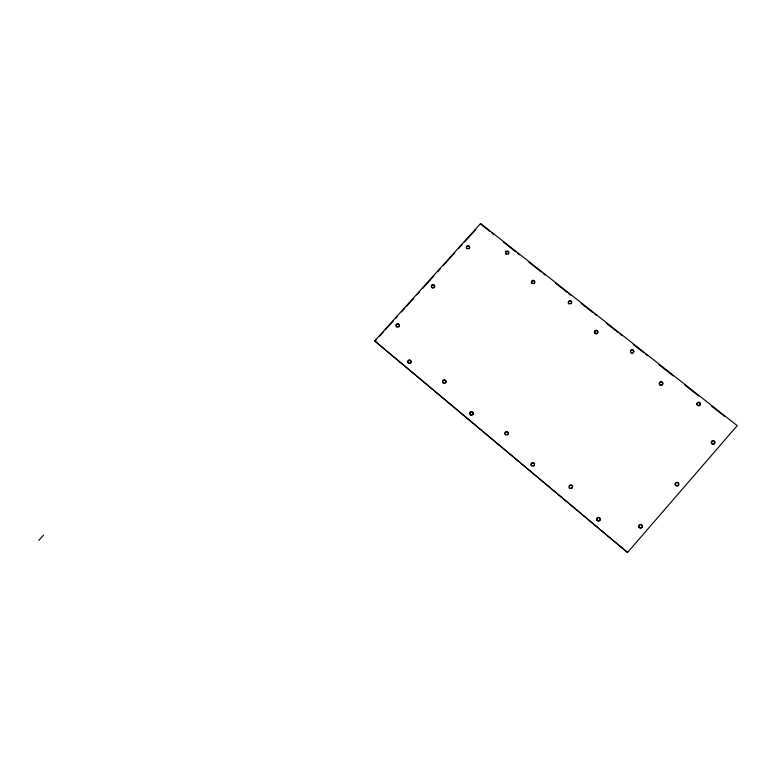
<?xml version="1.0" encoding="UTF-8"?>
<svg xmlns="http://www.w3.org/2000/svg" width="776" height="776" viewBox="0 0 776 776"><rect width="100%" height="100%" fill="white"/><g stroke="black" fill="none" stroke-linecap="round" stroke-linejoin="round"><path stroke-width="1.16" d="M627.551 552.502L737.2 425.646L480.596 223.498L374.692 340.936L627.551 552.502L374.692 340.936M374.856 341.44L376.476 339.645M379.697 336.066L383.742 331.585M385.352 329.8L393.422 320.847M395.847 318.16L397.457 316.365M401.493 311.894L404.723 308.315M406.343 306.52L413.608 298.469M416.828 294.88L419.253 292.203M422.483 288.614L433.784 276.081M437.819 271.61L440.244 268.923M443.474 265.344L454.775 252.811M458.81 248.33L462.04 244.75M464.455 242.064L475.756 229.531M38.8 540.348L43.553 535.159M490.092 231.636L480.606 224.157L480.596 223.498M491.994 233.13L493.885 234.624M503.372 242.102L515.71 251.822M517.611 253.315L519.503 254.819M528.999 262.288L541.328 272.007M543.229 273.511L545.13 275.005M555.567 283.23L566.955 292.203M568.847 293.697L570.748 295.19M581.185 303.416L592.573 312.389M594.474 313.882L596.366 315.376M606.803 323.602L618.191 332.574M620.092 334.068L621.983 335.562M633.371 344.534L643.808 352.76M645.71 354.254L647.611 355.748M658.999 364.72L673.228 375.933M684.616 384.906L698.846 396.129M711.185 405.848L724.474 416.314M470.431 414.84A1.668 1.62 -8.2 0 1 470.983 412.085A1.668 1.62 -8.2 0 1 473.156 413.899M473.02 414.306A1.668 1.62 -8.2 0 1 472.778 414.656M472.07 415.131A1.668 1.62 -8.2 0 1 470.799 415.073M531.667 465.901A1.698 1.649 5.9 0 1 531.579 463.466A1.698 1.649 5.9 0 1 534.082 463.602A1.698 1.649 5.9 0 1 533.733 466.007M505.486 253.277A1.63 1.533 -8.6 0 1 507.63 251.666A1.63 1.533 -8.6 0 1 508.358 254.111M505.768 254.024A1.63 1.533 -8.6 0 1 505.574 253.674M568.274 302.892A1.668 1.571 -1.8 0 1 570.438 301.253A1.668 1.571 -1.8 0 1 571.214 303.755M568.866 303.959A1.668 1.571 -1.8 0 1 568.372 303.29M630.422 351.053A1.698 1.61 5.6 0 1 632.663 350.286A1.698 1.61 5.6 0 1 633.507 352.42A1.698 1.61 5.6 0 1 631.257 353.196M696.829 404.8A1.736 1.639 13.3 0 1 698.119 402.628A1.736 1.639 13.3 0 1 700.185 404.257A1.736 1.639 13.3 0 1 698.187 405.867M531.987 283.647A1.649 1.552 -5.7 0 1 531.89 281.358A1.649 1.552 -5.7 0 1 534.315 281.445A1.649 1.552 -5.7 0 1 533.985 283.715M505.535 434.861A1.678 1.63 -1.3 0 1 505.457 432.455A1.678 1.63 -1.3 0 1 507.931 432.591A1.678 1.63 -1.3 0 1 507.582 434.967M640.132 528.087A1.756 1.688 23.3 0 1 638.978 525.41A1.756 1.688 23.3 0 1 641.927 525.585A1.756 1.688 23.3 0 1 640.588 528.107M569.206 486.193A1.717 1.668 13.6 0 1 572.019 485.815A1.717 1.668 13.6 0 1 571.34 488.502M570.03 488.424A1.717 1.668 13.6 0 1 569.148 487.474M711.155 442.301A1.756 1.659 17 0 1 713.454 441.04A1.756 1.659 17 0 1 714.424 443.455A1.756 1.659 17 0 1 711.796 443.872M711.476 443.542A1.756 1.659 17 0 1 711.252 443.154M433.58 288.051A1.62 1.533 -14.8 0 1 431.446 286.616A1.62 1.533 -14.8 0 1 433.648 285.151A1.62 1.533 -14.8 0 1 434.279 287.595M443.251 383.063A1.649 1.591 -13.1 0 1 443.804 380.347A1.649 1.591 -13.1 0 1 445.957 382.131M445.822 382.529A1.649 1.591 -13.1 0 1 445.579 382.878M444.871 383.344A1.649 1.591 -13.1 0 1 443.61 383.286M659.532 384.634A1.717 1.63 9.7 0 1 660.754 382.083A1.717 1.63 9.7 0 1 662.491 384.401M662.258 384.76A1.717 1.63 9.7 0 1 661.103 385.323M660.657 385.303A1.717 1.63 9.7 0 1 659.842 384.945M399.252 326.395A1.63 1.552 -18.7 0 1 398.689 327.016M397.079 327.152A1.63 1.552 -18.7 0 1 396.74 324.591A1.63 1.552 -18.7 0 1 399.339 325.212M466.696 248.669A1.62 1.523 -11.9 0 1 467.016 246.623A1.62 1.523 -11.9 0 1 469.199 246.69A1.62 1.523 -11.9 0 1 469.257 248.756M594.697 333.263A1.678 1.591 1.7 0 1 594.988 331.129A1.678 1.591 1.7 0 1 597.258 331.226A1.678 1.591 1.7 0 1 597.365 333.37M597.045 333.651A1.678 1.591 1.7 0 1 595.784 333.923M408.787 363.362A1.639 1.571 -17.8 0 0 411.144 361.8A1.639 1.571 -17.8 0 0 408.613 360.636A1.639 1.571 -17.8 0 0 408.787 363.362M597.016 520.308A1.746 1.688 20.6 0 0 600.013 520.104A1.746 1.688 20.6 0 0 598.277 517.679A1.746 1.688 20.6 0 0 597.016 520.308M532.414 283.279A1.649 1.552 -5.7 0 0 534.771 281.717A1.649 1.552 -5.7 0 0 532.181 280.592A1.649 1.552 -5.7 0 0 532.414 283.279M505.564 434.502A1.688 1.639 -1.3 0 0 508.319 433.551A1.688 1.639 -1.3 0 0 506.107 431.718A1.688 1.639 -1.3 0 0 505.564 434.502M639.24 527.137A1.765 1.698 23.3 0 0 642.266 526.933A1.765 1.698 23.3 0 0 640.491 524.479A1.765 1.698 23.3 0 0 639.24 527.137M569.477 487.57A1.727 1.668 13.5 0 0 572.445 487.357A1.727 1.668 13.5 0 0 570.738 484.961A1.727 1.668 13.5 0 0 569.477 487.57M711.835 443.183A1.756 1.659 17 0 0 714.851 442.96A1.756 1.659 17 0 0 713.057 440.574A1.756 1.659 17 0 0 711.835 443.183M675.692 484.981A1.765 1.678 19.5 0 0 678.709 484.767A1.765 1.678 19.5 0 0 676.924 482.352A1.765 1.678 19.5 0 0 675.692 484.981M675.392 485.281A1.756 1.678 19.6 0 0 678.408 485.068A1.756 1.678 19.6 0 0 676.623 482.653A1.756 1.678 19.6 0 0 675.392 485.281M432.261 287.43A1.63 1.542 -14.8 0 0 434.599 285.888A1.63 1.542 -14.8 0 0 432.087 284.763A1.63 1.542 -14.8 0 0 432.261 287.43M443.542 382.849A1.659 1.591 -13.1 0 0 445.919 381.268A1.659 1.591 -13.1 0 0 443.358 380.095A1.659 1.591 -13.1 0 0 443.542 382.849M660.114 384.498A1.717 1.63 9.7 0 0 662.898 383.548A1.717 1.63 9.7 0 0 660.589 381.724A1.717 1.63 9.7 0 0 660.114 384.498M396.943 326.638A1.63 1.552 -18.7 0 0 399.291 325.086A1.63 1.552 -18.7 0 0 396.779 323.941A1.63 1.552 -18.7 0 0 396.943 326.638M467.298 248.543A1.63 1.523 -11.9 0 0 469.625 247.001A1.63 1.523 -11.9 0 0 467.103 245.905A1.63 1.523 -11.9 0 0 467.298 248.543M531.744 465.581A1.698 1.659 5.9 0 0 534.518 464.63A1.698 1.659 5.9 0 0 532.268 462.758A1.698 1.659 5.9 0 0 531.744 465.581M408.671 362.896A1.639 1.571 -17.8 0 0 411.037 361.335A1.639 1.571 -17.8 0 0 408.496 360.171A1.639 1.571 -17.8 0 0 408.671 362.896M470.77 414.675A1.668 1.62 -8.2 0 0 473.166 413.084A1.668 1.62 -8.2 0 0 470.566 411.881A1.668 1.62 -8.2 0 0 470.77 414.675M597.19 520.075A1.746 1.688 20.6 0 0 600.188 519.872A1.746 1.688 20.6 0 0 598.451 517.437A1.746 1.688 20.6 0 0 597.19 520.075M506.447 253.907A1.639 1.533 -8.6 0 0 508.775 252.365A1.639 1.533 -8.6 0 0 506.224 251.259A1.639 1.533 -8.6 0 0 506.447 253.907M568.992 303.397A1.668 1.571 -1.8 0 0 571.708 302.456A1.668 1.571 -1.8 0 0 569.497 300.71A1.668 1.571 -1.8 0 0 568.992 303.397M631.111 352.479A1.698 1.61 5.6 0 0 633.866 351.528A1.698 1.61 5.6 0 0 631.596 349.733A1.698 1.61 5.6 0 0 631.111 352.479M697.382 404.762A1.746 1.639 13.3 0 0 700.369 404.538A1.746 1.639 13.3 0 0 698.594 402.191A1.746 1.639 13.3 0 0 697.382 404.762M595.163 333.05A1.688 1.591 1.7 0 0 597.898 332.109A1.688 1.591 1.7 0 0 595.658 330.334A1.688 1.591 1.7 0 0 595.163 333.05"/></g></svg>
